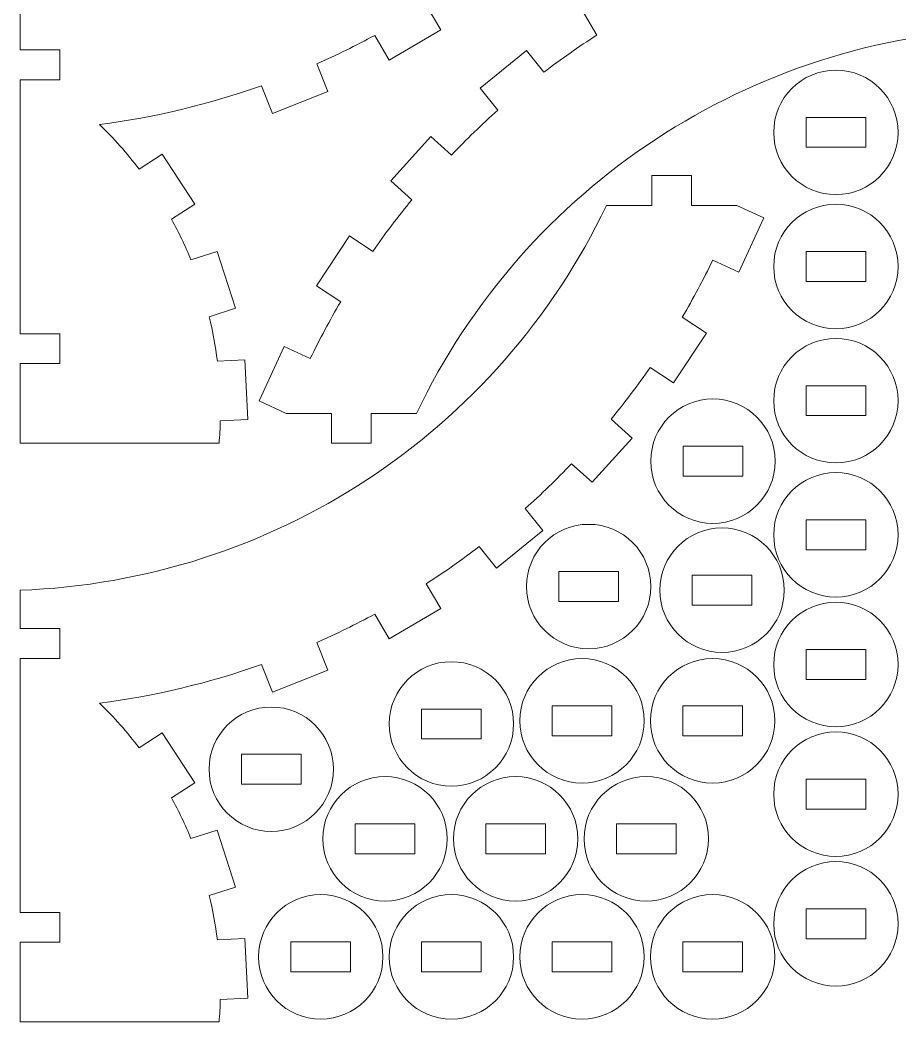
# Model space of a CAD drawing. Header units: millimetres. Extents: x -254 to 254, y -206 to 206.
# Drawn here: x 52.2 to 140.6, y 5 to 105.7 of the extents above; entities that cross this region are included whole.
import ezdxf

# ---------------------------------------------------------------- set-up
doc = ezdxf.new("R2010")
doc.units = ezdxf.units.MM
doc.header["$MEASUREMENT"] = 0
doc.layers.add('Camada 1', color=7, linetype='Continuous')

msp = doc.modelspace()

# ---------------------------------------------------------------- linework, layer by layer
at = {"layer": 'Camada 1', "lineweight": 20}
for points, knots in [([(107.6468, 119.2103), (106.1513, 117.6447), (104.593, 116.1405), (102.9756, 114.7013), (102.9756, 114.7013), (102.9756, 114.7013), (104.7686, 112.4915), (104.7686, 112.4915), (104.7686, 112.4915), (104.7686, 112.4915), (100.1093, 108.711), (100.1093, 108.711), (100.1093, 108.711), (100.1093, 108.711), (98.3465, 110.8836), (98.3465, 110.8836), (98.3465, 110.8836), (96.6274, 109.571), (94.8557, 108.3285), (93.0359, 107.1595), (93.0359, 107.1595), (93.0359, 107.1595), (94.4997, 104.6588), (94.4997, 104.6588), (94.4997, 104.6588), (94.4997, 104.6588), (89.3217, 101.6277), (89.3217, 101.6277), (89.3217, 101.6277), (89.3217, 101.6277), (87.8697, 104.1081), (87.8697, 104.1081), (87.8697, 104.1081), (85.9714, 103.0808), (84.0322, 102.1308), (82.0571, 101.2604), (82.0571, 101.2604), (82.0571, 101.2604), (83.163, 98.4717), (83.163, 98.4717), (83.163, 98.4717), (83.163, 98.4717), (77.5857, 96.2598), (77.5857, 96.2598), (77.5857, 96.2598), (77.5857, 96.2598), (76.4797, 99.0485), (76.4797, 99.0485), (76.4797, 99.0485), (71.2144, 97.1856), (65.7686, 95.8793), (60.2313, 95.1508), (60.2313, 95.1508), (61.6627, 93.761), (62.9882, 92.266), (64.1966, 90.6784), (64.1966, 90.6784), (64.1966, 90.6784), (66.5176, 92.1842), (66.5176, 92.1842), (66.5176, 92.1842), (66.5176, 92.1842), (69.7832, 87.1508), (69.7832, 87.1508), (69.7832, 87.1508), (69.7832, 87.1508), (67.4623, 85.645), (67.4623, 85.645), (67.4623, 85.645), (68.1862, 84.3213), (68.8346, 82.9578), (69.4044, 81.5609), (69.4044, 81.5609), (69.4044, 81.5609), (72.0373, 82.4109), (72.0373, 82.4109), (72.0373, 82.4109), (72.0373, 82.4109), (73.8806, 76.701), (73.8806, 76.701), (73.8806, 76.701), (73.8806, 76.701), (71.2477, 75.8511), (71.2477, 75.8511), (71.2477, 75.8511), (71.6022, 74.3847), (71.8735, 72.8994), (72.0602, 71.4023), (72.0602, 71.4023), (72.0602, 71.4023), (74.8235, 71.5379), (74.8235, 71.5379), (74.8235, 71.5379), (74.8235, 71.5379), (75.1174, 65.5451), (75.1174, 65.5451), (75.1174, 65.5451), (75.1174, 65.5451), (72.3541, 65.4095), (72.3541, 65.4095), (72.3541, 65.4095), (72.3345, 64.6556), (72.2935, 63.9024), (72.2313, 63.1508), (72.2313, 63.1508), (72.2313, 63.1508), (52.2313, 63.1508), (52.2313, 63.1508), (52.2313, 63.1508), (52.2313, 63.1508), (52.2313, 71.1508), (52.2313, 71.1508), (52.2313, 71.1508), (52.2313, 71.1508), (56.2172, 71.1508), (56.2172, 71.1508), (56.2172, 71.1508), (56.2172, 71.1508), (56.2172, 74.1508), (56.2172, 74.1508), (56.2172, 74.1508), (56.2172, 74.1508), (52.2313, 74.1508), (52.2313, 74.1508), (52.2313, 74.1508), (52.2313, 74.1508), (52.2313, 76.2362), (52.2313, 76.2362), (52.2313, 76.2362), (52.2313, 76.2362), (52.2313, 82.0304), (52.2313, 82.0304), (52.2313, 82.0304), (52.2313, 82.0304), (52.2313, 83.1154), (52.2313, 83.1154), (52.2313, 83.1154), (52.2313, 83.1154), (52.2313, 84.0413), (52.2313, 84.0413), (52.2313, 84.0413), (52.2313, 84.0413), (52.2313, 87.7763), (52.2313, 87.7763), (52.2313, 87.7763), (52.2313, 87.7763), (52.2313, 89.258), (52.2313, 89.258), (52.2313, 89.258), (52.2313, 89.258), (52.2313, 95.354), (52.2313, 95.354), (52.2313, 95.354), (52.2313, 95.354), (52.2313, 99.6508), (52.2313, 99.6508), (52.2313, 99.6508), (52.2313, 99.6508), (56.2172, 99.6508), (56.2172, 99.6508), (56.2172, 99.6508), (56.2172, 99.6508), (56.2172, 102.6508), (56.2172, 102.6508), (56.2172, 102.6508), (56.2172, 102.6508), (52.2313, 102.6508), (52.2313, 102.6508), (52.2313, 102.6508), (52.2313, 102.6508), (52.2313, 106.511), (52.2313, 106.511), (52.2313, 106.511), (77.5335, 107.4175), (100.2369, 122.3062), (111.1523, 145.1508), (111.1523, 145.1508), (111.1523, 145.1508), (115.6918, 145.1508), (115.6918, 145.1508), (115.6918, 145.1508), (115.6918, 145.1508), (115.6918, 148.1508), (115.6918, 148.1508), (115.6918, 148.1508), (115.6918, 148.1508), (119.6918, 148.1508), (119.6918, 148.1508), (119.6918, 148.1508), (119.6918, 148.1508), (119.6918, 145.1508), (119.6918, 145.1508), (119.6918, 145.1508), (119.6918, 145.1508), (124.2313, 145.1508), (124.2313, 145.1508), (124.2313, 145.1508), (124.2313, 145.1508), (126.9543, 143.8919), (126.9543, 143.8919), (126.9543, 143.8919), (126.9543, 143.8919), (124.4365, 138.4457), (124.4365, 138.4457), (124.4365, 138.4457), (124.4365, 138.4457), (121.8242, 139.6535), (121.8242, 139.6535), (121.8242, 139.6535), (120.8836, 137.7075), (119.8646, 135.8005), (118.7697, 133.9371), (118.7697, 133.9371), (118.7697, 133.9371), (121.1852, 132.3369), (121.1852, 132.3369), (121.1852, 132.3369), (121.1852, 132.3369), (117.8716, 127.3349), (117.8716, 127.3349), (117.8716, 127.3349), (117.8716, 127.3349), (115.5376, 128.8811), (115.5376, 128.8811), (115.5376, 128.8811), (114.3042, 127.1025), (112.9992, 125.3746), (111.6257, 123.7018), (111.6257, 123.7018), (111.6257, 123.7018), (113.7327, 121.789), (113.7327, 121.789), (113.7327, 121.789), (113.7327, 121.789), (109.6997, 117.3465), (109.6997, 117.3465), (109.6997, 117.3465), (109.6997, 117.3465), (107.6468, 119.2103), (107.6468, 119.2103)], [0, 0, 0, 0, 0.01639344, 0.01639344, 0.01639344, 0.01639344, 0.03278689, 0.03278689, 0.03278689, 0.03278689, 0.04918033, 0.04918033, 0.04918033, 0.04918033, 0.06557377, 0.06557377, 0.06557377, 0.06557377, 0.08196721, 0.08196721, 0.08196721, 0.08196721, 0.09836066, 0.09836066, 0.09836066, 0.09836066, 0.1147541, 0.1147541, 0.1147541, 0.1147541, 0.13114754, 0.13114754, 0.13114754, 0.13114754, 0.14754098, 0.14754098, 0.14754098, 0.14754098, 0.16393443, 0.16393443, 0.16393443, 0.16393443, 0.18032787, 0.18032787, 0.18032787, 0.18032787, 0.19672131, 0.19672131, 0.19672131, 0.19672131, 0.21311475, 0.21311475, 0.21311475, 0.21311475, 0.2295082, 0.2295082, 0.2295082, 0.2295082, 0.24590164, 0.24590164, 0.24590164, 0.24590164, 0.26229508, 0.26229508, 0.26229508, 0.26229508, 0.27868852, 0.27868852, 0.27868852, 0.27868852, 0.29508197, 0.29508197, 0.29508197, 0.29508197, 0.31147541, 0.31147541, 0.31147541, 0.31147541, 0.32786885, 0.32786885, 0.32786885, 0.32786885, 0.3442623, 0.3442623, 0.3442623, 0.3442623, 0.36065574, 0.36065574, 0.36065574, 0.36065574, 0.37704918, 0.37704918, 0.37704918, 0.37704918, 0.39344262, 0.39344262, 0.39344262, 0.39344262, 0.40983607, 0.40983607, 0.40983607, 0.40983607, 0.42622951, 0.42622951, 0.42622951, 0.42622951, 0.44262295, 0.44262295, 0.44262295, 0.44262295, 0.45901639, 0.45901639, 0.45901639, 0.45901639, 0.47540984, 0.47540984, 0.47540984, 0.47540984, 0.49180328, 0.49180328, 0.49180328, 0.49180328, 0.50819672, 0.50819672, 0.50819672, 0.50819672, 0.52459016, 0.52459016, 0.52459016, 0.52459016, 0.54098361, 0.54098361, 0.54098361, 0.54098361, 0.55737705, 0.55737705, 0.55737705, 0.55737705, 0.57377049, 0.57377049, 0.57377049, 0.57377049, 0.59016393, 0.59016393, 0.59016393, 0.59016393, 0.60655738, 0.60655738, 0.60655738, 0.60655738, 0.62295082, 0.62295082, 0.62295082, 0.62295082, 0.63934426, 0.63934426, 0.63934426, 0.63934426, 0.6557377, 0.6557377, 0.6557377, 0.6557377, 0.67213115, 0.67213115, 0.67213115, 0.67213115, 0.68852459, 0.68852459, 0.68852459, 0.68852459, 0.70491803, 0.70491803, 0.70491803, 0.70491803, 0.72131148, 0.72131148, 0.72131148, 0.72131148, 0.73770492, 0.73770492, 0.73770492, 0.73770492, 0.75409836, 0.75409836, 0.75409836, 0.75409836, 0.7704918, 0.7704918, 0.7704918, 0.7704918, 0.78688525, 0.78688525, 0.78688525, 0.78688525, 0.80327869, 0.80327869, 0.80327869, 0.80327869, 0.81967213, 0.81967213, 0.81967213, 0.81967213, 0.83606557, 0.83606557, 0.83606557, 0.83606557, 0.85245902, 0.85245902, 0.85245902, 0.85245902, 0.86885246, 0.86885246, 0.86885246, 0.86885246, 0.8852459, 0.8852459, 0.8852459, 0.8852459, 0.90163934, 0.90163934, 0.90163934, 0.90163934, 0.91803279, 0.91803279, 0.91803279, 0.91803279, 0.93442623, 0.93442623, 0.93442623, 0.93442623, 0.95081967, 0.95081967, 0.95081967, 0.95081967, 0.96721311, 0.96721311, 0.96721311, 0.96721311, 1, 1, 1, 1]), ([(95.5694, 92.0913), (97.0649, 93.6569), (98.6232, 95.1611), (100.2406, 96.6003), (100.2406, 96.6003), (100.2406, 96.6003), (98.4476, 98.8101), (98.4476, 98.8101), (98.4476, 98.8101), (98.4476, 98.8101), (103.1069, 102.5906), (103.1069, 102.5906), (103.1069, 102.5906), (103.1069, 102.5906), (104.8697, 100.418), (104.8697, 100.418), (104.8697, 100.418), (106.5888, 101.7306), (108.3605, 102.9731), (110.1803, 104.1421), (110.1803, 104.1421), (110.1803, 104.1421), (108.7165, 106.6428), (108.7165, 106.6428), (108.7165, 106.6428), (108.7165, 106.6428), (113.8945, 109.6739), (113.8945, 109.6739), (113.8945, 109.6739), (113.8945, 109.6739), (115.3465, 107.1935), (115.3465, 107.1935), (115.3465, 107.1935), (117.2448, 108.2208), (119.184, 109.1708), (121.1591, 110.0412), (121.1591, 110.0412), (121.1591, 110.0412), (120.0532, 112.8299), (120.0532, 112.8299), (120.0532, 112.8299), (120.0532, 112.8299), (125.6305, 115.0418), (125.6305, 115.0418), (125.6305, 115.0418), (125.6305, 115.0418), (126.7365, 112.2531), (126.7365, 112.2531), (126.7365, 112.2531), (132.0018, 114.116), (137.4476, 115.4223), (142.9849, 116.1508), (142.9849, 116.1508), (141.5535, 117.5406), (140.228, 119.0356), (139.0196, 120.6232), (139.0196, 120.6232), (139.0196, 120.6232), (136.6986, 119.1174), (136.6986, 119.1174), (136.6986, 119.1174), (136.6986, 119.1174), (133.433, 124.1508), (133.433, 124.1508), (133.433, 124.1508), (133.433, 124.1508), (135.7539, 125.6566), (135.7539, 125.6566), (135.7539, 125.6566), (135.03, 126.9803), (134.3816, 128.3438), (133.8118, 129.7407), (133.8118, 129.7407), (133.8118, 129.7407), (131.1789, 128.8907), (131.1789, 128.8907), (131.1789, 128.8907), (131.1789, 128.8907), (129.3356, 134.6006), (129.3356, 134.6006), (129.3356, 134.6006), (129.3356, 134.6006), (131.9685, 135.4505), (131.9685, 135.4505), (131.9685, 135.4505), (131.614, 136.9169), (131.3427, 138.4022), (131.156, 139.8993), (131.156, 139.8993), (131.156, 139.8993), (128.3927, 139.7637), (128.3927, 139.7637), (128.3927, 139.7637), (128.3927, 139.7637), (128.0988, 145.7565), (128.0988, 145.7565), (128.0988, 145.7565), (128.0988, 145.7565), (130.8621, 145.8921), (130.8621, 145.8921), (130.8621, 145.8921), (130.8817, 146.646), (130.9227, 147.3992), (130.9849, 148.1508), (130.9849, 148.1508), (130.9849, 148.1508), (150.9849, 148.1508), (150.9849, 148.1508), (150.9849, 148.1508), (150.9849, 148.1508), (150.9849, 140.1508), (150.9849, 140.1508), (150.9849, 140.1508), (150.9849, 140.1508), (146.999, 140.1508), (146.999, 140.1508), (146.999, 140.1508), (146.999, 140.1508), (146.999, 137.1508), (146.999, 137.1508), (146.999, 137.1508), (146.999, 137.1508), (150.9849, 137.1508), (150.9849, 137.1508), (150.9849, 137.1508), (150.9849, 137.1508), (150.9849, 134.2371), (150.9849, 134.2371), (150.9849, 134.2371), (150.9849, 134.2371), (150.9849, 131.115), (150.9849, 131.115), (150.9849, 131.115), (150.9849, 131.115), (150.9849, 129.4217), (150.9849, 129.4217), (150.9849, 129.4217), (150.9849, 129.4217), (150.9849, 125.8454), (150.9849, 125.8454), (150.9849, 125.8454), (150.9849, 125.8454), (150.9849, 124.13), (150.9849, 124.13), (150.9849, 124.13), (150.9849, 124.13), (150.9849, 123.0408), (150.9849, 123.0408), (150.9849, 123.0408), (150.9849, 123.0408), (150.9849, 119.9321), (150.9849, 119.9321), (150.9849, 119.9321), (150.9849, 119.9321), (150.9849, 111.6508), (150.9849, 111.6508), (150.9849, 111.6508), (150.9849, 111.6508), (146.999, 111.6508), (146.999, 111.6508), (146.999, 111.6508), (146.999, 111.6508), (146.999, 108.6508), (146.999, 108.6508), (146.999, 108.6508), (146.999, 108.6508), (150.9849, 108.6508), (150.9849, 108.6508), (150.9849, 108.6508), (150.9849, 108.6508), (150.9849, 104.7906), (150.9849, 104.7906), (150.9849, 104.7906), (125.6827, 103.8841), (102.9793, 88.9954), (92.0639, 66.1508), (92.0639, 66.1508), (92.0639, 66.1508), (87.5244, 66.1508), (87.5244, 66.1508), (87.5244, 66.1508), (87.5244, 66.1508), (87.5244, 63.1508), (87.5244, 63.1508), (87.5244, 63.1508), (87.5244, 63.1508), (83.5244, 63.1508), (83.5244, 63.1508), (83.5244, 63.1508), (83.5244, 63.1508), (83.5244, 66.1508), (83.5244, 66.1508), (83.5244, 66.1508), (83.5244, 66.1508), (78.9849, 66.1508), (78.9849, 66.1508), (78.9849, 66.1508), (78.9849, 66.1508), (76.2619, 67.4097), (76.2619, 67.4097), (76.2619, 67.4097), (76.2619, 67.4097), (78.7797, 72.8559), (78.7797, 72.8559), (78.7797, 72.8559), (78.7797, 72.8559), (81.392, 71.6481), (81.392, 71.6481), (81.392, 71.6481), (82.3326, 73.5941), (83.3516, 75.5011), (84.4465, 77.3645), (84.4465, 77.3645), (84.4465, 77.3645), (82.031, 78.9647), (82.031, 78.9647), (82.031, 78.9647), (82.031, 78.9647), (85.3446, 83.9667), (85.3446, 83.9667), (85.3446, 83.9667), (85.3446, 83.9667), (87.6786, 82.4205), (87.6786, 82.4205), (87.6786, 82.4205), (88.912, 84.1991), (90.217, 85.927), (91.5905, 87.5998), (91.5905, 87.5998), (91.5905, 87.5998), (89.4835, 89.5126), (89.4835, 89.5126), (89.4835, 89.5126), (89.4835, 89.5126), (93.5165, 93.9551), (93.5165, 93.9551), (93.5165, 93.9551), (93.5165, 93.9551), (95.5694, 92.0913), (95.5694, 92.0913)], [0, 0, 0, 0, 0.01639344, 0.01639344, 0.01639344, 0.01639344, 0.03278689, 0.03278689, 0.03278689, 0.03278689, 0.04918033, 0.04918033, 0.04918033, 0.04918033, 0.06557377, 0.06557377, 0.06557377, 0.06557377, 0.08196721, 0.08196721, 0.08196721, 0.08196721, 0.09836066, 0.09836066, 0.09836066, 0.09836066, 0.1147541, 0.1147541, 0.1147541, 0.1147541, 0.13114754, 0.13114754, 0.13114754, 0.13114754, 0.14754098, 0.14754098, 0.14754098, 0.14754098, 0.16393443, 0.16393443, 0.16393443, 0.16393443, 0.18032787, 0.18032787, 0.18032787, 0.18032787, 0.19672131, 0.19672131, 0.19672131, 0.19672131, 0.21311475, 0.21311475, 0.21311475, 0.21311475, 0.2295082, 0.2295082, 0.2295082, 0.2295082, 0.24590164, 0.24590164, 0.24590164, 0.24590164, 0.26229508, 0.26229508, 0.26229508, 0.26229508, 0.27868852, 0.27868852, 0.27868852, 0.27868852, 0.29508197, 0.29508197, 0.29508197, 0.29508197, 0.31147541, 0.31147541, 0.31147541, 0.31147541, 0.32786885, 0.32786885, 0.32786885, 0.32786885, 0.3442623, 0.3442623, 0.3442623, 0.3442623, 0.36065574, 0.36065574, 0.36065574, 0.36065574, 0.37704918, 0.37704918, 0.37704918, 0.37704918, 0.39344262, 0.39344262, 0.39344262, 0.39344262, 0.40983607, 0.40983607, 0.40983607, 0.40983607, 0.42622951, 0.42622951, 0.42622951, 0.42622951, 0.44262295, 0.44262295, 0.44262295, 0.44262295, 0.45901639, 0.45901639, 0.45901639, 0.45901639, 0.47540984, 0.47540984, 0.47540984, 0.47540984, 0.49180328, 0.49180328, 0.49180328, 0.49180328, 0.50819672, 0.50819672, 0.50819672, 0.50819672, 0.52459016, 0.52459016, 0.52459016, 0.52459016, 0.54098361, 0.54098361, 0.54098361, 0.54098361, 0.55737705, 0.55737705, 0.55737705, 0.55737705, 0.57377049, 0.57377049, 0.57377049, 0.57377049, 0.59016393, 0.59016393, 0.59016393, 0.59016393, 0.60655738, 0.60655738, 0.60655738, 0.60655738, 0.62295082, 0.62295082, 0.62295082, 0.62295082, 0.63934426, 0.63934426, 0.63934426, 0.63934426, 0.6557377, 0.6557377, 0.6557377, 0.6557377, 0.67213115, 0.67213115, 0.67213115, 0.67213115, 0.68852459, 0.68852459, 0.68852459, 0.68852459, 0.70491803, 0.70491803, 0.70491803, 0.70491803, 0.72131148, 0.72131148, 0.72131148, 0.72131148, 0.73770492, 0.73770492, 0.73770492, 0.73770492, 0.75409836, 0.75409836, 0.75409836, 0.75409836, 0.7704918, 0.7704918, 0.7704918, 0.7704918, 0.78688525, 0.78688525, 0.78688525, 0.78688525, 0.80327869, 0.80327869, 0.80327869, 0.80327869, 0.81967213, 0.81967213, 0.81967213, 0.81967213, 0.83606557, 0.83606557, 0.83606557, 0.83606557, 0.85245902, 0.85245902, 0.85245902, 0.85245902, 0.86885246, 0.86885246, 0.86885246, 0.86885246, 0.8852459, 0.8852459, 0.8852459, 0.8852459, 0.90163934, 0.90163934, 0.90163934, 0.90163934, 0.91803279, 0.91803279, 0.91803279, 0.91803279, 0.93442623, 0.93442623, 0.93442623, 0.93442623, 0.95081967, 0.95081967, 0.95081967, 0.95081967, 0.96721311, 0.96721311, 0.96721311, 0.96721311, 1, 1, 1, 1]), ([(140.4489, 94.3699), (140.4489, 90.9181), (137.6507, 88.1199), (134.1989, 88.1199), (134.1989, 88.1199), (130.7471, 88.1199), (127.9489, 90.9181), (127.9489, 94.3699), (127.9489, 94.3699), (127.9489, 97.8217), (130.7471, 100.6199), (134.1989, 100.6199), (134.1989, 100.6199), (137.6507, 100.6199), (140.4489, 97.8217), (140.4489, 94.3699)], [0, 0, 0, 0, 0.2, 0.2, 0.2, 0.2, 0.4, 0.4, 0.4, 0.4, 0.6, 0.6, 0.6, 0.6, 1, 1, 1, 1]), ([(137.1989, 95.8699), (137.1989, 95.8699), (137.1989, 92.8699), (137.1989, 92.8699), (137.1989, 92.8699), (137.1989, 92.8699), (131.1989, 92.8699), (131.1989, 92.8699), (131.1989, 92.8699), (131.1989, 92.8699), (131.1989, 95.8699), (131.1989, 95.8699), (131.1989, 95.8699), (131.1989, 95.8699), (137.1989, 95.8699), (137.1989, 95.8699)], [0, 0, 0, 0, 0.2, 0.2, 0.2, 0.2, 0.4, 0.4, 0.4, 0.4, 0.6, 0.6, 0.6, 0.6, 1, 1, 1, 1]), ([(107.6468, 61.0919), (106.1513, 59.5263), (104.593, 58.0221), (102.9756, 56.5829), (102.9756, 56.5829), (102.9756, 56.5829), (104.7686, 54.3731), (104.7686, 54.3731), (104.7686, 54.3731), (104.7686, 54.3731), (100.1093, 50.5926), (100.1093, 50.5926), (100.1093, 50.5926), (100.1093, 50.5926), (98.3465, 52.7652), (98.3465, 52.7652), (98.3465, 52.7652), (96.6274, 51.4526), (94.8557, 50.2101), (93.0359, 49.0411), (93.0359, 49.0411), (93.0359, 49.0411), (94.4997, 46.5404), (94.4997, 46.5404), (94.4997, 46.5404), (94.4997, 46.5404), (89.3217, 43.5093), (89.3217, 43.5093), (89.3217, 43.5093), (89.3217, 43.5093), (87.8697, 45.9897), (87.8697, 45.9897), (87.8697, 45.9897), (85.9714, 44.9624), (84.0322, 44.0124), (82.0571, 43.142), (82.0571, 43.142), (82.0571, 43.142), (83.163, 40.3533), (83.163, 40.3533), (83.163, 40.3533), (83.163, 40.3533), (77.5857, 38.1414), (77.5857, 38.1414), (77.5857, 38.1414), (77.5857, 38.1414), (76.4797, 40.9301), (76.4797, 40.9301), (76.4797, 40.9301), (71.2144, 39.0672), (65.7686, 37.7609), (60.2313, 37.0324), (60.2313, 37.0324), (61.6627, 35.6426), (62.9882, 34.1476), (64.1966, 32.56), (64.1966, 32.56), (64.1966, 32.56), (66.5176, 34.0658), (66.5176, 34.0658), (66.5176, 34.0658), (66.5176, 34.0658), (69.7832, 29.0324), (69.7832, 29.0324), (69.7832, 29.0324), (69.7832, 29.0324), (67.4623, 27.5266), (67.4623, 27.5266), (67.4623, 27.5266), (68.1862, 26.2029), (68.8346, 24.8394), (69.4044, 23.4425), (69.4044, 23.4425), (69.4044, 23.4425), (72.0373, 24.2925), (72.0373, 24.2925), (72.0373, 24.2925), (72.0373, 24.2925), (73.8806, 18.5826), (73.8806, 18.5826), (73.8806, 18.5826), (73.8806, 18.5826), (71.2477, 17.7327), (71.2477, 17.7327), (71.2477, 17.7327), (71.6022, 16.2663), (71.8735, 14.781), (72.0602, 13.2839), (72.0602, 13.2839), (72.0602, 13.2839), (74.8235, 13.4195), (74.8235, 13.4195), (74.8235, 13.4195), (74.8235, 13.4195), (75.1174, 7.4267), (75.1174, 7.4267), (75.1174, 7.4267), (75.1174, 7.4267), (72.3541, 7.2911), (72.3541, 7.2911), (72.3541, 7.2911), (72.3345, 6.5372), (72.2935, 5.784), (72.2313, 5.0324), (72.2313, 5.0324), (72.2313, 5.0324), (52.2313, 5.0324), (52.2313, 5.0324), (52.2313, 5.0324), (52.2313, 5.0324), (52.2313, 13.0324), (52.2313, 13.0324), (52.2313, 13.0324), (52.2313, 13.0324), (56.2172, 13.0324), (56.2172, 13.0324), (56.2172, 13.0324), (56.2172, 13.0324), (56.2172, 16.0324), (56.2172, 16.0324), (56.2172, 16.0324), (56.2172, 16.0324), (52.2313, 16.0324), (52.2313, 16.0324), (52.2313, 16.0324), (52.2313, 16.0324), (52.2313, 18.1178), (52.2313, 18.1178), (52.2313, 18.1178), (52.2313, 18.1178), (52.2313, 23.912), (52.2313, 23.912), (52.2313, 23.912), (52.2313, 23.912), (52.2313, 24.997), (52.2313, 24.997), (52.2313, 24.997), (52.2313, 24.997), (52.2313, 25.9229), (52.2313, 25.9229), (52.2313, 25.9229), (52.2313, 25.9229), (52.2313, 29.6579), (52.2313, 29.6579), (52.2313, 29.6579), (52.2313, 29.6579), (52.2313, 31.1396), (52.2313, 31.1396), (52.2313, 31.1396), (52.2313, 31.1396), (52.2313, 37.2356), (52.2313, 37.2356), (52.2313, 37.2356), (52.2313, 37.2356), (52.2313, 41.5324), (52.2313, 41.5324), (52.2313, 41.5324), (52.2313, 41.5324), (56.2172, 41.5324), (56.2172, 41.5324), (56.2172, 41.5324), (56.2172, 41.5324), (56.2172, 44.5324), (56.2172, 44.5324), (56.2172, 44.5324), (56.2172, 44.5324), (52.2313, 44.5324), (52.2313, 44.5324), (52.2313, 44.5324), (52.2313, 44.5324), (52.2313, 48.3926), (52.2313, 48.3926), (52.2313, 48.3926), (77.5335, 49.2991), (100.2369, 64.1878), (111.1523, 87.0324), (111.1523, 87.0324), (111.1523, 87.0324), (115.6918, 87.0324), (115.6918, 87.0324), (115.6918, 87.0324), (115.6918, 87.0324), (115.6918, 90.0324), (115.6918, 90.0324), (115.6918, 90.0324), (115.6918, 90.0324), (119.6918, 90.0324), (119.6918, 90.0324), (119.6918, 90.0324), (119.6918, 90.0324), (119.6918, 87.0324), (119.6918, 87.0324), (119.6918, 87.0324), (119.6918, 87.0324), (124.2313, 87.0324), (124.2313, 87.0324), (124.2313, 87.0324), (124.2313, 87.0324), (126.9543, 85.7735), (126.9543, 85.7735), (126.9543, 85.7735), (126.9543, 85.7735), (124.4365, 80.3273), (124.4365, 80.3273), (124.4365, 80.3273), (124.4365, 80.3273), (121.8242, 81.5351), (121.8242, 81.5351), (121.8242, 81.5351), (120.8836, 79.5891), (119.8646, 77.6821), (118.7697, 75.8187), (118.7697, 75.8187), (118.7697, 75.8187), (121.1852, 74.2185), (121.1852, 74.2185), (121.1852, 74.2185), (121.1852, 74.2185), (117.8716, 69.2165), (117.8716, 69.2165), (117.8716, 69.2165), (117.8716, 69.2165), (115.5376, 70.7627), (115.5376, 70.7627), (115.5376, 70.7627), (114.3042, 68.9841), (112.9992, 67.2562), (111.6257, 65.5834), (111.6257, 65.5834), (111.6257, 65.5834), (113.7327, 63.6706), (113.7327, 63.6706), (113.7327, 63.6706), (113.7327, 63.6706), (109.6997, 59.2281), (109.6997, 59.2281), (109.6997, 59.2281), (109.6997, 59.2281), (107.6468, 61.0919), (107.6468, 61.0919)], [0, 0, 0, 0, 0.01639344, 0.01639344, 0.01639344, 0.01639344, 0.03278689, 0.03278689, 0.03278689, 0.03278689, 0.04918033, 0.04918033, 0.04918033, 0.04918033, 0.06557377, 0.06557377, 0.06557377, 0.06557377, 0.08196721, 0.08196721, 0.08196721, 0.08196721, 0.09836066, 0.09836066, 0.09836066, 0.09836066, 0.1147541, 0.1147541, 0.1147541, 0.1147541, 0.13114754, 0.13114754, 0.13114754, 0.13114754, 0.14754098, 0.14754098, 0.14754098, 0.14754098, 0.16393443, 0.16393443, 0.16393443, 0.16393443, 0.18032787, 0.18032787, 0.18032787, 0.18032787, 0.19672131, 0.19672131, 0.19672131, 0.19672131, 0.21311475, 0.21311475, 0.21311475, 0.21311475, 0.2295082, 0.2295082, 0.2295082, 0.2295082, 0.24590164, 0.24590164, 0.24590164, 0.24590164, 0.26229508, 0.26229508, 0.26229508, 0.26229508, 0.27868852, 0.27868852, 0.27868852, 0.27868852, 0.29508197, 0.29508197, 0.29508197, 0.29508197, 0.31147541, 0.31147541, 0.31147541, 0.31147541, 0.32786885, 0.32786885, 0.32786885, 0.32786885, 0.3442623, 0.3442623, 0.3442623, 0.3442623, 0.36065574, 0.36065574, 0.36065574, 0.36065574, 0.37704918, 0.37704918, 0.37704918, 0.37704918, 0.39344262, 0.39344262, 0.39344262, 0.39344262, 0.40983607, 0.40983607, 0.40983607, 0.40983607, 0.42622951, 0.42622951, 0.42622951, 0.42622951, 0.44262295, 0.44262295, 0.44262295, 0.44262295, 0.45901639, 0.45901639, 0.45901639, 0.45901639, 0.47540984, 0.47540984, 0.47540984, 0.47540984, 0.49180328, 0.49180328, 0.49180328, 0.49180328, 0.50819672, 0.50819672, 0.50819672, 0.50819672, 0.52459016, 0.52459016, 0.52459016, 0.52459016, 0.54098361, 0.54098361, 0.54098361, 0.54098361, 0.55737705, 0.55737705, 0.55737705, 0.55737705, 0.57377049, 0.57377049, 0.57377049, 0.57377049, 0.59016393, 0.59016393, 0.59016393, 0.59016393, 0.60655738, 0.60655738, 0.60655738, 0.60655738, 0.62295082, 0.62295082, 0.62295082, 0.62295082, 0.63934426, 0.63934426, 0.63934426, 0.63934426, 0.6557377, 0.6557377, 0.6557377, 0.6557377, 0.67213115, 0.67213115, 0.67213115, 0.67213115, 0.68852459, 0.68852459, 0.68852459, 0.68852459, 0.70491803, 0.70491803, 0.70491803, 0.70491803, 0.72131148, 0.72131148, 0.72131148, 0.72131148, 0.73770492, 0.73770492, 0.73770492, 0.73770492, 0.75409836, 0.75409836, 0.75409836, 0.75409836, 0.7704918, 0.7704918, 0.7704918, 0.7704918, 0.78688525, 0.78688525, 0.78688525, 0.78688525, 0.80327869, 0.80327869, 0.80327869, 0.80327869, 0.81967213, 0.81967213, 0.81967213, 0.81967213, 0.83606557, 0.83606557, 0.83606557, 0.83606557, 0.85245902, 0.85245902, 0.85245902, 0.85245902, 0.86885246, 0.86885246, 0.86885246, 0.86885246, 0.8852459, 0.8852459, 0.8852459, 0.8852459, 0.90163934, 0.90163934, 0.90163934, 0.90163934, 0.91803279, 0.91803279, 0.91803279, 0.91803279, 0.93442623, 0.93442623, 0.93442623, 0.93442623, 0.95081967, 0.95081967, 0.95081967, 0.95081967, 0.96721311, 0.96721311, 0.96721311, 0.96721311, 1, 1, 1, 1]), ([(140.4489, 80.8976), (140.4489, 77.4458), (137.6507, 74.6476), (134.1989, 74.6476), (134.1989, 74.6476), (130.7471, 74.6476), (127.9489, 77.4458), (127.9489, 80.8976), (127.9489, 80.8976), (127.9489, 84.3494), (130.7471, 87.1476), (134.1989, 87.1476), (134.1989, 87.1476), (137.6507, 87.1476), (140.4489, 84.3494), (140.4489, 80.8976)], [0, 0, 0, 0, 0.2, 0.2, 0.2, 0.2, 0.4, 0.4, 0.4, 0.4, 0.6, 0.6, 0.6, 0.6, 1, 1, 1, 1]), ([(137.1989, 82.3976), (137.1989, 82.3976), (137.1989, 79.3976), (137.1989, 79.3976), (137.1989, 79.3976), (137.1989, 79.3976), (131.1989, 79.3976), (131.1989, 79.3976), (131.1989, 79.3976), (131.1989, 79.3976), (131.1989, 82.3976), (131.1989, 82.3976), (131.1989, 82.3976), (131.1989, 82.3976), (137.1989, 82.3976), (137.1989, 82.3976)], [0, 0, 0, 0, 0.2, 0.2, 0.2, 0.2, 0.4, 0.4, 0.4, 0.4, 0.6, 0.6, 0.6, 0.6, 1, 1, 1, 1]), ([(140.4489, 67.4253), (140.4489, 63.9735), (137.6507, 61.1753), (134.1989, 61.1753), (134.1989, 61.1753), (130.7471, 61.1753), (127.9489, 63.9735), (127.9489, 67.4253), (127.9489, 67.4253), (127.9489, 70.8771), (130.7471, 73.6753), (134.1989, 73.6753), (134.1989, 73.6753), (137.6507, 73.6753), (140.4489, 70.8771), (140.4489, 67.4253)], [0, 0, 0, 0, 0.2, 0.2, 0.2, 0.2, 0.4, 0.4, 0.4, 0.4, 0.6, 0.6, 0.6, 0.6, 1, 1, 1, 1]), ([(137.1989, 68.9253), (137.1989, 68.9253), (137.1989, 65.9253), (137.1989, 65.9253), (137.1989, 65.9253), (137.1989, 65.9253), (131.1989, 65.9253), (131.1989, 65.9253), (131.1989, 65.9253), (131.1989, 65.9253), (131.1989, 68.9253), (131.1989, 68.9253), (131.1989, 68.9253), (131.1989, 68.9253), (137.1989, 68.9253), (137.1989, 68.9253)], [0, 0, 0, 0, 0.2, 0.2, 0.2, 0.2, 0.4, 0.4, 0.4, 0.4, 0.6, 0.6, 0.6, 0.6, 1, 1, 1, 1]), ([(128.0989, 61.3499), (128.0989, 57.8981), (125.3007, 55.0999), (121.8489, 55.0999), (121.8489, 55.0999), (118.3971, 55.0999), (115.5989, 57.8981), (115.5989, 61.3499), (115.5989, 61.3499), (115.5989, 64.8017), (118.3971, 67.5999), (121.8489, 67.5999), (121.8489, 67.5999), (125.3007, 67.5999), (128.0989, 64.8017), (128.0989, 61.3499)], [0, 0, 0, 0, 0.2, 0.2, 0.2, 0.2, 0.4, 0.4, 0.4, 0.4, 0.6, 0.6, 0.6, 0.6, 1, 1, 1, 1]), ([(124.8489, 62.8499), (124.8489, 62.8499), (124.8489, 59.8499), (124.8489, 59.8499), (124.8489, 59.8499), (124.8489, 59.8499), (118.8489, 59.8499), (118.8489, 59.8499), (118.8489, 59.8499), (118.8489, 59.8499), (118.8489, 62.8499), (118.8489, 62.8499), (118.8489, 62.8499), (118.8489, 62.8499), (124.8489, 62.8499), (124.8489, 62.8499)], [0, 0, 0, 0, 0.2, 0.2, 0.2, 0.2, 0.4, 0.4, 0.4, 0.4, 0.6, 0.6, 0.6, 0.6, 1, 1, 1, 1]), ([(140.4489, 53.953), (140.4489, 50.5012), (137.6507, 47.703), (134.1989, 47.703), (134.1989, 47.703), (130.7471, 47.703), (127.9489, 50.5012), (127.9489, 53.953), (127.9489, 53.953), (127.9489, 57.4048), (130.7471, 60.203), (134.1989, 60.203), (134.1989, 60.203), (137.6507, 60.203), (140.4489, 57.4048), (140.4489, 53.953)], [0, 0, 0, 0, 0.2, 0.2, 0.2, 0.2, 0.4, 0.4, 0.4, 0.4, 0.6, 0.6, 0.6, 0.6, 1, 1, 1, 1]), ([(137.1989, 55.453), (137.1989, 55.453), (137.1989, 52.453), (137.1989, 52.453), (137.1989, 52.453), (137.1989, 52.453), (131.1989, 52.453), (131.1989, 52.453), (131.1989, 52.453), (131.1989, 52.453), (131.1989, 55.453), (131.1989, 55.453), (131.1989, 55.453), (131.1989, 55.453), (137.1989, 55.453), (137.1989, 55.453)], [0, 0, 0, 0, 0.2, 0.2, 0.2, 0.2, 0.4, 0.4, 0.4, 0.4, 0.6, 0.6, 0.6, 0.6, 1, 1, 1, 1]), ([(115.6106, 48.7557), (115.6106, 45.3039), (112.8124, 42.5057), (109.3606, 42.5057), (109.3606, 42.5057), (105.9088, 42.5057), (103.1106, 45.3039), (103.1106, 48.7557), (103.1106, 48.7557), (103.1106, 52.2075), (105.9088, 55.0057), (109.3606, 55.0057), (109.3606, 55.0057), (112.8124, 55.0057), (115.6106, 52.2075), (115.6106, 48.7557)], [0, 0, 0, 0, 0.2, 0.2, 0.2, 0.2, 0.4, 0.4, 0.4, 0.4, 0.6, 0.6, 0.6, 0.6, 1, 1, 1, 1]), ([(129.0078, 48.3943), (129.0078, 44.9425), (126.2096, 42.1443), (122.7578, 42.1443), (122.7578, 42.1443), (119.306, 42.1443), (116.5078, 44.9425), (116.5078, 48.3943), (116.5078, 48.3943), (116.5078, 51.8461), (119.306, 54.6443), (122.7578, 54.6443), (122.7578, 54.6443), (126.2096, 54.6443), (129.0078, 51.8461), (129.0078, 48.3943)], [0, 0, 0, 0, 0.2, 0.2, 0.2, 0.2, 0.4, 0.4, 0.4, 0.4, 0.6, 0.6, 0.6, 0.6, 1, 1, 1, 1]), ([(112.3606, 50.2557), (112.3606, 50.2557), (112.3606, 47.2557), (112.3606, 47.2557), (112.3606, 47.2557), (112.3606, 47.2557), (106.3606, 47.2557), (106.3606, 47.2557), (106.3606, 47.2557), (106.3606, 47.2557), (106.3606, 50.2557), (106.3606, 50.2557), (106.3606, 50.2557), (106.3606, 50.2557), (112.3606, 50.2557), (112.3606, 50.2557)], [0, 0, 0, 0, 0.2, 0.2, 0.2, 0.2, 0.4, 0.4, 0.4, 0.4, 0.6, 0.6, 0.6, 0.6, 1, 1, 1, 1]), ([(125.7578, 49.8943), (125.7578, 49.8943), (125.7578, 46.8943), (125.7578, 46.8943), (125.7578, 46.8943), (125.7578, 46.8943), (119.7578, 46.8943), (119.7578, 46.8943), (119.7578, 46.8943), (119.7578, 46.8943), (119.7578, 49.8943), (119.7578, 49.8943), (119.7578, 49.8943), (119.7578, 49.8943), (125.7578, 49.8943), (125.7578, 49.8943)], [0, 0, 0, 0, 0.2, 0.2, 0.2, 0.2, 0.4, 0.4, 0.4, 0.4, 0.6, 0.6, 0.6, 0.6, 1, 1, 1, 1]), ([(140.4489, 40.9314), (140.4489, 37.4796), (137.6507, 34.6814), (134.1989, 34.6814), (134.1989, 34.6814), (130.7471, 34.6814), (127.9489, 37.4796), (127.9489, 40.9314), (127.9489, 40.9314), (127.9489, 44.3832), (130.7471, 47.1814), (134.1989, 47.1814), (134.1989, 47.1814), (137.6507, 47.1814), (140.4489, 44.3832), (140.4489, 40.9314)], [0, 0, 0, 0, 0.2, 0.2, 0.2, 0.2, 0.4, 0.4, 0.4, 0.4, 0.6, 0.6, 0.6, 0.6, 1, 1, 1, 1]), ([(137.1989, 42.4314), (137.1989, 42.4314), (137.1989, 39.4314), (137.1989, 39.4314), (137.1989, 39.4314), (137.1989, 39.4314), (131.1989, 39.4314), (131.1989, 39.4314), (131.1989, 39.4314), (131.1989, 39.4314), (131.1989, 42.4314), (131.1989, 42.4314), (131.1989, 42.4314), (131.1989, 42.4314), (137.1989, 42.4314), (137.1989, 42.4314)], [0, 0, 0, 0, 0.2, 0.2, 0.2, 0.2, 0.4, 0.4, 0.4, 0.4, 0.6, 0.6, 0.6, 0.6, 1, 1, 1, 1]), ([(114.9432, 35.278), (114.9432, 31.8262), (112.145, 29.028), (108.6932, 29.028), (108.6932, 29.028), (105.2414, 29.028), (102.4432, 31.8262), (102.4432, 35.278), (102.4432, 35.278), (102.4432, 38.7298), (105.2414, 41.528), (108.6932, 41.528), (108.6932, 41.528), (112.145, 41.528), (114.9432, 38.7298), (114.9432, 35.278)], [0, 0, 0, 0, 0.2, 0.2, 0.2, 0.2, 0.4, 0.4, 0.4, 0.4, 0.6, 0.6, 0.6, 0.6, 1, 1, 1, 1]), ([(128.0665, 35.278), (128.0665, 31.8262), (125.2683, 29.028), (121.8165, 29.028), (121.8165, 29.028), (118.3647, 29.028), (115.5665, 31.8262), (115.5665, 35.278), (115.5665, 35.278), (115.5665, 38.7298), (118.3647, 41.528), (121.8165, 41.528), (121.8165, 41.528), (125.2683, 41.528), (128.0665, 38.7298), (128.0665, 35.278)], [0, 0, 0, 0, 0.2, 0.2, 0.2, 0.2, 0.4, 0.4, 0.4, 0.4, 0.6, 0.6, 0.6, 0.6, 1, 1, 1, 1]), ([(101.8199, 34.9605), (101.8199, 31.5087), (99.0217, 28.7105), (95.5699, 28.7105), (95.5699, 28.7105), (92.1181, 28.7105), (89.3199, 31.5087), (89.3199, 34.9605), (89.3199, 34.9605), (89.3199, 38.4123), (92.1181, 41.2105), (95.5699, 41.2105), (95.5699, 41.2105), (99.0217, 41.2105), (101.8199, 38.4123), (101.8199, 34.9605)], [0, 0, 0, 0, 0.2, 0.2, 0.2, 0.2, 0.4, 0.4, 0.4, 0.4, 0.6, 0.6, 0.6, 0.6, 1, 1, 1, 1]), ([(83.7225, 30.4096), (83.7225, 26.9578), (80.9243, 24.1596), (77.4725, 24.1596), (77.4725, 24.1596), (74.0207, 24.1596), (71.2225, 26.9578), (71.2225, 30.4096), (71.2225, 30.4096), (71.2225, 33.8614), (74.0207, 36.6596), (77.4725, 36.6596), (77.4725, 36.6596), (80.9243, 36.6596), (83.7225, 33.8614), (83.7225, 30.4096)], [0, 0, 0, 0, 0.2, 0.2, 0.2, 0.2, 0.4, 0.4, 0.4, 0.4, 0.6, 0.6, 0.6, 0.6, 1, 1, 1, 1]), ([(98.5699, 36.4605), (98.5699, 36.4605), (98.5699, 33.4605), (98.5699, 33.4605), (98.5699, 33.4605), (98.5699, 33.4605), (92.5699, 33.4605), (92.5699, 33.4605), (92.5699, 33.4605), (92.5699, 33.4605), (92.5699, 36.4605), (92.5699, 36.4605), (92.5699, 36.4605), (92.5699, 36.4605), (98.5699, 36.4605), (98.5699, 36.4605)], [0, 0, 0, 0, 0.2, 0.2, 0.2, 0.2, 0.4, 0.4, 0.4, 0.4, 0.6, 0.6, 0.6, 0.6, 1, 1, 1, 1]), ([(111.6932, 36.778), (111.6932, 36.778), (111.6932, 33.778), (111.6932, 33.778), (111.6932, 33.778), (111.6932, 33.778), (105.6932, 33.778), (105.6932, 33.778), (105.6932, 33.778), (105.6932, 33.778), (105.6932, 36.778), (105.6932, 36.778), (105.6932, 36.778), (105.6932, 36.778), (111.6932, 36.778), (111.6932, 36.778)], [0, 0, 0, 0, 0.2, 0.2, 0.2, 0.2, 0.4, 0.4, 0.4, 0.4, 0.6, 0.6, 0.6, 0.6, 1, 1, 1, 1]), ([(124.8165, 36.778), (124.8165, 36.778), (124.8165, 33.778), (124.8165, 33.778), (124.8165, 33.778), (124.8165, 33.778), (118.8165, 33.778), (118.8165, 33.778), (118.8165, 33.778), (118.8165, 33.778), (118.8165, 36.778), (118.8165, 36.778), (118.8165, 36.778), (118.8165, 36.778), (124.8165, 36.778), (124.8165, 36.778)], [0, 0, 0, 0, 0.2, 0.2, 0.2, 0.2, 0.4, 0.4, 0.4, 0.4, 0.6, 0.6, 0.6, 0.6, 1, 1, 1, 1]), ([(140.4489, 27.9098), (140.4489, 24.458), (137.6507, 21.6598), (134.1989, 21.6598), (134.1989, 21.6598), (130.7471, 21.6598), (127.9489, 24.458), (127.9489, 27.9098), (127.9489, 27.9098), (127.9489, 31.3616), (130.7471, 34.1598), (134.1989, 34.1598), (134.1989, 34.1598), (137.6507, 34.1598), (140.4489, 31.3616), (140.4489, 27.9098)], [0, 0, 0, 0, 0.2, 0.2, 0.2, 0.2, 0.4, 0.4, 0.4, 0.4, 0.6, 0.6, 0.6, 0.6, 1, 1, 1, 1]), ([(80.4725, 31.9096), (80.4725, 31.9096), (80.4725, 28.9096), (80.4725, 28.9096), (80.4725, 28.9096), (80.4725, 28.9096), (74.4725, 28.9096), (74.4725, 28.9096), (74.4725, 28.9096), (74.4725, 28.9096), (74.4725, 31.9096), (74.4725, 31.9096), (74.4725, 31.9096), (74.4725, 31.9096), (80.4725, 31.9096), (80.4725, 31.9096)], [0, 0, 0, 0, 0.2, 0.2, 0.2, 0.2, 0.4, 0.4, 0.4, 0.4, 0.6, 0.6, 0.6, 0.6, 1, 1, 1, 1]), ([(95.1524, 23.4247), (95.1524, 19.9729), (92.3542, 17.1747), (88.9024, 17.1747), (88.9024, 17.1747), (85.4506, 17.1747), (82.6524, 19.9729), (82.6524, 23.4247), (82.6524, 23.4247), (82.6524, 26.8765), (85.4506, 29.6747), (88.9024, 29.6747), (88.9024, 29.6747), (92.3542, 29.6747), (95.1524, 26.8765), (95.1524, 23.4247)], [0, 0, 0, 0, 0.2, 0.2, 0.2, 0.2, 0.4, 0.4, 0.4, 0.4, 0.6, 0.6, 0.6, 0.6, 1, 1, 1, 1]), ([(108.2757, 23.4247), (108.2757, 19.9729), (105.4775, 17.1747), (102.0257, 17.1747), (102.0257, 17.1747), (98.5739, 17.1747), (95.7757, 19.9729), (95.7757, 23.4247), (95.7757, 23.4247), (95.7757, 26.8765), (98.5739, 29.6747), (102.0257, 29.6747), (102.0257, 29.6747), (105.4775, 29.6747), (108.2757, 26.8765), (108.2757, 23.4247)], [0, 0, 0, 0, 0.2, 0.2, 0.2, 0.2, 0.4, 0.4, 0.4, 0.4, 0.6, 0.6, 0.6, 0.6, 1, 1, 1, 1]), ([(121.399, 23.4247), (121.399, 19.9729), (118.6008, 17.1747), (115.149, 17.1747), (115.149, 17.1747), (111.6972, 17.1747), (108.899, 19.9729), (108.899, 23.4247), (108.899, 23.4247), (108.899, 26.8765), (111.6972, 29.6747), (115.149, 29.6747), (115.149, 29.6747), (118.6008, 29.6747), (121.399, 26.8765), (121.399, 23.4247)], [0, 0, 0, 0, 0.2, 0.2, 0.2, 0.2, 0.4, 0.4, 0.4, 0.4, 0.6, 0.6, 0.6, 0.6, 1, 1, 1, 1]), ([(137.1989, 29.4098), (137.1989, 29.4098), (137.1989, 26.4098), (137.1989, 26.4098), (137.1989, 26.4098), (137.1989, 26.4098), (131.1989, 26.4098), (131.1989, 26.4098), (131.1989, 26.4098), (131.1989, 26.4098), (131.1989, 29.4098), (131.1989, 29.4098), (131.1989, 29.4098), (131.1989, 29.4098), (137.1989, 29.4098), (137.1989, 29.4098)], [0, 0, 0, 0, 0.2, 0.2, 0.2, 0.2, 0.4, 0.4, 0.4, 0.4, 0.6, 0.6, 0.6, 0.6, 1, 1, 1, 1]), ([(91.9024, 24.9247), (91.9024, 24.9247), (91.9024, 21.9247), (91.9024, 21.9247), (91.9024, 21.9247), (91.9024, 21.9247), (85.9024, 21.9247), (85.9024, 21.9247), (85.9024, 21.9247), (85.9024, 21.9247), (85.9024, 24.9247), (85.9024, 24.9247), (85.9024, 24.9247), (85.9024, 24.9247), (91.9024, 24.9247), (91.9024, 24.9247)], [0, 0, 0, 0, 0.2, 0.2, 0.2, 0.2, 0.4, 0.4, 0.4, 0.4, 0.6, 0.6, 0.6, 0.6, 1, 1, 1, 1]), ([(105.0257, 24.9247), (105.0257, 24.9247), (105.0257, 21.9247), (105.0257, 21.9247), (105.0257, 21.9247), (105.0257, 21.9247), (99.0257, 21.9247), (99.0257, 21.9247), (99.0257, 21.9247), (99.0257, 21.9247), (99.0257, 24.9247), (99.0257, 24.9247), (99.0257, 24.9247), (99.0257, 24.9247), (105.0257, 24.9247), (105.0257, 24.9247)], [0, 0, 0, 0, 0.2, 0.2, 0.2, 0.2, 0.4, 0.4, 0.4, 0.4, 0.6, 0.6, 0.6, 0.6, 1, 1, 1, 1]), ([(118.149, 24.9247), (118.149, 24.9247), (118.149, 21.9247), (118.149, 21.9247), (118.149, 21.9247), (118.149, 21.9247), (112.149, 21.9247), (112.149, 21.9247), (112.149, 21.9247), (112.149, 21.9247), (112.149, 24.9247), (112.149, 24.9247), (112.149, 24.9247), (112.149, 24.9247), (118.149, 24.9247), (118.149, 24.9247)], [0, 0, 0, 0, 0.2, 0.2, 0.2, 0.2, 0.4, 0.4, 0.4, 0.4, 0.6, 0.6, 0.6, 0.6, 1, 1, 1, 1]), ([(140.4489, 14.8882), (140.4489, 11.4364), (137.6507, 8.6382), (134.1989, 8.6382), (134.1989, 8.6382), (130.7471, 8.6382), (127.9489, 11.4364), (127.9489, 14.8882), (127.9489, 14.8882), (127.9489, 18.34), (130.7471, 21.1382), (134.1989, 21.1382), (134.1989, 21.1382), (137.6507, 21.1382), (140.4489, 18.34), (140.4489, 14.8882)], [0, 0, 0, 0, 0.2, 0.2, 0.2, 0.2, 0.4, 0.4, 0.4, 0.4, 0.6, 0.6, 0.6, 0.6, 1, 1, 1, 1]), ([(88.6966, 11.5713), (88.6966, 8.1195), (85.8984, 5.3213), (82.4466, 5.3213), (82.4466, 5.3213), (78.9948, 5.3213), (76.1966, 8.1195), (76.1966, 11.5713), (76.1966, 11.5713), (76.1966, 15.0231), (78.9948, 17.8213), (82.4466, 17.8213), (82.4466, 17.8213), (85.8984, 17.8213), (88.6966, 15.0231), (88.6966, 11.5713)], [0, 0, 0, 0, 0.2, 0.2, 0.2, 0.2, 0.4, 0.4, 0.4, 0.4, 0.6, 0.6, 0.6, 0.6, 1, 1, 1, 1]), ([(101.8199, 11.5713), (101.8199, 8.1195), (99.0217, 5.3213), (95.5699, 5.3213), (95.5699, 5.3213), (92.1181, 5.3213), (89.3199, 8.1195), (89.3199, 11.5713), (89.3199, 11.5713), (89.3199, 15.0231), (92.1181, 17.8213), (95.5699, 17.8213), (95.5699, 17.8213), (99.0217, 17.8213), (101.8199, 15.0231), (101.8199, 11.5713)], [0, 0, 0, 0, 0.2, 0.2, 0.2, 0.2, 0.4, 0.4, 0.4, 0.4, 0.6, 0.6, 0.6, 0.6, 1, 1, 1, 1]), ([(114.9432, 11.5713), (114.9432, 8.1195), (112.145, 5.3213), (108.6932, 5.3213), (108.6932, 5.3213), (105.2414, 5.3213), (102.4432, 8.1195), (102.4432, 11.5713), (102.4432, 11.5713), (102.4432, 15.0231), (105.2414, 17.8213), (108.6932, 17.8213), (108.6932, 17.8213), (112.145, 17.8213), (114.9432, 15.0231), (114.9432, 11.5713)], [0, 0, 0, 0, 0.2, 0.2, 0.2, 0.2, 0.4, 0.4, 0.4, 0.4, 0.6, 0.6, 0.6, 0.6, 1, 1, 1, 1]), ([(128.0665, 11.5713), (128.0665, 8.1195), (125.2683, 5.3213), (121.8165, 5.3213), (121.8165, 5.3213), (118.3647, 5.3213), (115.5665, 8.1195), (115.5665, 11.5713), (115.5665, 11.5713), (115.5665, 15.0231), (118.3647, 17.8213), (121.8165, 17.8213), (121.8165, 17.8213), (125.2683, 17.8213), (128.0665, 15.0231), (128.0665, 11.5713)], [0, 0, 0, 0, 0.2, 0.2, 0.2, 0.2, 0.4, 0.4, 0.4, 0.4, 0.6, 0.6, 0.6, 0.6, 1, 1, 1, 1]), ([(137.1989, 16.3882), (137.1989, 16.3882), (137.1989, 13.3882), (137.1989, 13.3882), (137.1989, 13.3882), (137.1989, 13.3882), (131.1989, 13.3882), (131.1989, 13.3882), (131.1989, 13.3882), (131.1989, 13.3882), (131.1989, 16.3882), (131.1989, 16.3882), (131.1989, 16.3882), (131.1989, 16.3882), (137.1989, 16.3882), (137.1989, 16.3882)], [0, 0, 0, 0, 0.2, 0.2, 0.2, 0.2, 0.4, 0.4, 0.4, 0.4, 0.6, 0.6, 0.6, 0.6, 1, 1, 1, 1]), ([(85.4466, 13.0713), (85.4466, 13.0713), (85.4466, 10.0713), (85.4466, 10.0713), (85.4466, 10.0713), (85.4466, 10.0713), (79.4466, 10.0713), (79.4466, 10.0713), (79.4466, 10.0713), (79.4466, 10.0713), (79.4466, 13.0713), (79.4466, 13.0713), (79.4466, 13.0713), (79.4466, 13.0713), (85.4466, 13.0713), (85.4466, 13.0713)], [0, 0, 0, 0, 0.2, 0.2, 0.2, 0.2, 0.4, 0.4, 0.4, 0.4, 0.6, 0.6, 0.6, 0.6, 1, 1, 1, 1]), ([(98.5699, 13.0713), (98.5699, 13.0713), (98.5699, 10.0713), (98.5699, 10.0713), (98.5699, 10.0713), (98.5699, 10.0713), (92.5699, 10.0713), (92.5699, 10.0713), (92.5699, 10.0713), (92.5699, 10.0713), (92.5699, 13.0713), (92.5699, 13.0713), (92.5699, 13.0713), (92.5699, 13.0713), (98.5699, 13.0713), (98.5699, 13.0713)], [0, 0, 0, 0, 0.2, 0.2, 0.2, 0.2, 0.4, 0.4, 0.4, 0.4, 0.6, 0.6, 0.6, 0.6, 1, 1, 1, 1]), ([(111.6932, 13.0713), (111.6932, 13.0713), (111.6932, 10.0713), (111.6932, 10.0713), (111.6932, 10.0713), (111.6932, 10.0713), (105.6932, 10.0713), (105.6932, 10.0713), (105.6932, 10.0713), (105.6932, 10.0713), (105.6932, 13.0713), (105.6932, 13.0713), (105.6932, 13.0713), (105.6932, 13.0713), (111.6932, 13.0713), (111.6932, 13.0713)], [0, 0, 0, 0, 0.2, 0.2, 0.2, 0.2, 0.4, 0.4, 0.4, 0.4, 0.6, 0.6, 0.6, 0.6, 1, 1, 1, 1]), ([(124.8165, 13.0713), (124.8165, 13.0713), (124.8165, 10.0713), (124.8165, 10.0713), (124.8165, 10.0713), (124.8165, 10.0713), (118.8165, 10.0713), (118.8165, 10.0713), (118.8165, 10.0713), (118.8165, 10.0713), (118.8165, 13.0713), (118.8165, 13.0713), (118.8165, 13.0713), (118.8165, 13.0713), (124.8165, 13.0713), (124.8165, 13.0713)], [0, 0, 0, 0, 0.2, 0.2, 0.2, 0.2, 0.4, 0.4, 0.4, 0.4, 0.6, 0.6, 0.6, 0.6, 1, 1, 1, 1])]:
    msp.add_open_spline(points, degree=3, knots=knots, dxfattribs=at)

doc.saveas('drawing.dxf')
